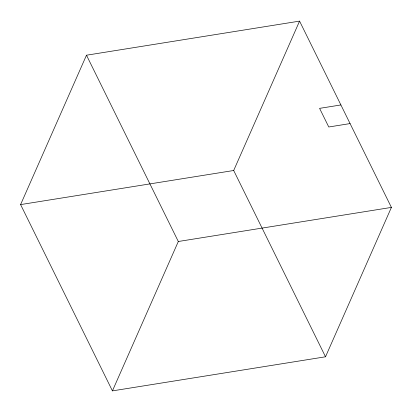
<?xml version="1.0" encoding="UTF-8"?>
<svg xmlns="http://www.w3.org/2000/svg" width="412" height="412" viewBox="0 0 412 412"><rect width="100%" height="100%" fill="white"/><g stroke="black" fill="none" stroke-linecap="round" stroke-linejoin="round"><path stroke-width="0.62" d="M20.6 204.594L86.484 55.213L299.57 21.12L391.4 207.406L325.516 356.787L112.43 390.88L20.6 204.594L233.686 170.501L299.57 21.12M112.43 390.88L178.314 241.499L86.484 55.213M340.894 104.952L319.583 108.361L328.766 126.989L350.076 123.579M178.314 241.499L391.4 207.406M233.686 170.501L325.516 356.787"/></g></svg>
